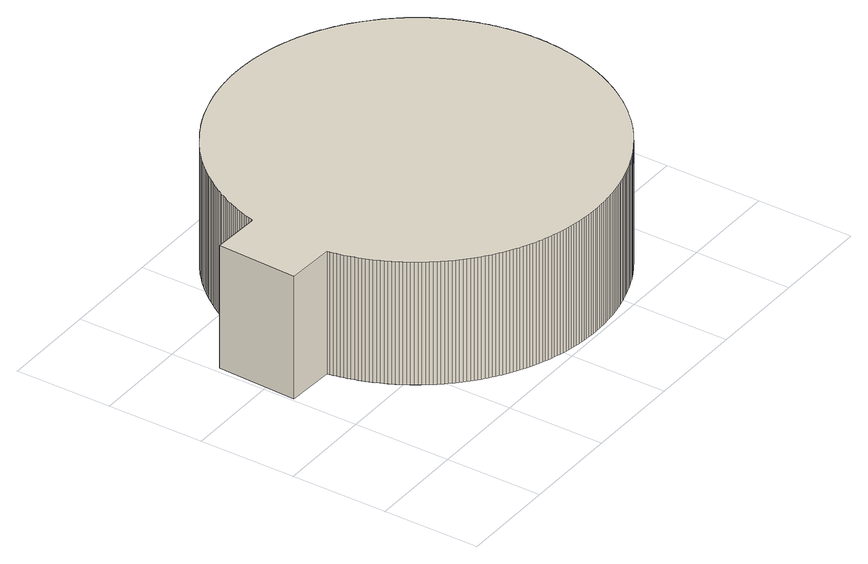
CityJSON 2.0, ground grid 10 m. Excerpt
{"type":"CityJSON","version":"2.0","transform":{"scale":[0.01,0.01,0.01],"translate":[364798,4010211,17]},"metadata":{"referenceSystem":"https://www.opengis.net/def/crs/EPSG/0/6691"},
"CityObjects":{
"building1":{"type":"Building","attributes":{"枝番":1,"利根川水系渡良瀬川洪水浸水想定区域（計画規模）.規模":"L1","利根川水系渡良瀬川洪水浸水想定区域（計画規模）.浸水ランク":"1","利根川水系渡良瀬川洪水浸水想定区域（計画規模）.浸水深":0.26,"利根川水系渡良瀬川洪水浸水想定区域（想定最大規模）.規模":"L2","利根川水系渡良瀬川洪水浸水想定区域（想定最大規模）.浸水ランク":"2","利根川水系渡良瀬川洪水浸水想定区域（想定最大規模）.浸水深":2.41,"利根川水系渡良瀬川洪水浸水想定区域（想定最大規模）.継続時間":32.2,"利根川水系多々良川洪水浸水想定区域（想定最大規模）.規模":"L2","利根川水系多々良川洪水浸水想定区域（想定最大規模）.浸水ランク":"1","利根川水系多々良川洪水浸水想定区域（想定最大規模）.浸水深":0.06,"利根川水系利根川洪水浸水想定区域（計画規模）.規模":"L1","利根川水系利根川洪水浸水想定区域（計画規模）.浸水ランク":"3","利根川水系利根川洪水浸水想定区域（計画規模）.浸水深":4.3,"利根川水系利根川洪水浸水想定区域（想定最大規模）.規模":"L2","利根川水系利根川洪水浸水想定区域（想定最大規模）.浸水ランク":"4","利根川水系利根川洪水浸水想定区域（想定最大規模）.浸水深":5.76,"usage":"452","measuredHeight":43.4,"BuildingDetails.prefecture":"10","BuildingDetails.city":"10207","BuildingDetails.surveyYear":2016},"geometry":[{"type":"Solid","lod":"1","boundaries":[[[[0,1,2,3,4,5,6,7,8,9,10,11,12,13,14,15,16,17,18,19,20,21,22,23,24,25,26,27,28,29,30,31,32,33,34,35,36,37,38,39,40,41,42,43,44,45,46,47,48,49,50,51,52,53,54,55,56,57,58,59,60,61,62,63,64,65,66,67,68,69,70,71,72,73,74,75,76,77,78,79,80,81,82,83,84,85,86,87,88,89,90,91,92,93,94,95,96,97,98,99,100,101,102,103,104,105,106,107,108,109,110,111,112,113,114,115,116,117,118,119,120,121,122,123,124,125,126,127,128,129,130,131,132,133,134,135,136,137,138,139,140,141,142,143,144,145,146,147,148,149,150,151,152,153,154,155,156,157,158,159,160,161,162,163,164,165,166,167,168,169,170,171,172,173,174,175,176,177,178,179,180,181,182,183,184,185,186,187,188,189,190,191,192,193,194,195,196,197,198,199,200,201,202,203,204,205,206,207,208,209,210,211,212,213,214,215,216,217,218,219,220,221,222,223,224,225,226,227,228,229,230,231,232,233,234,235,236,237,238,239,240,241,242,243,244,245,246,247,248,249,250,251,252,253,254,255,256,257,258,259,260,261,262,263,264,265,266,267,268,269,270,271,272,273,274,275,276,277,278,279,280,281,282,283,284,285,286,287,288,289,290,291,292,293,294,295,296,297,298,299,300,301,302,303,304,305,306,307,308,309,310,311,312,313,314,315,316,317,318,319,320,321,322,323,324,325,326,327,328,329,330,331,332,333,334,335,336,337,338]],[[337,339,340,338]],[[336,341,339,337]],[[335,342,341,336]],[[334,343,342,335]],[[333,344,343,334]],[[332,345,344,333]],[[331,346,345,332]],[[330,347,346,331]],[[329,348,347,330]],[[328,349,348,329]],[[327,350,349,328]],[[326,351,350,327]],[[325,352,351,326]],[[324,353,352,325]],[[323,354,353,324]],[[322,355,354,323]],[[321,356,355,322]],[[320,357,356,321]],[[319,358,357,320]],[[318,359,358,319]],[[317,360,359,318]],[[316,361,360,317]],[[315,362,361,316]],[[314,363,362,315]],[[313,364,363,314]],[[312,365,364,313]],[[311,366,365,312]],[[310,367,366,311]],[[309,368,367,310]],[[308,369,368,309]],[[307,370,369,308]],[[306,371,370,307]],[[305,372,371,306]],[[304,373,372,305]],[[303,374,373,304]],[[302,375,374,303]],[[301,376,375,302]],[[300,377,376,301]],[[299,378,377,300]],[[298,379,378,299]],[[297,380,379,298]],[[296,381,380,297]],[[295,382,381,296]],[[294,383,382,295]],[[293,384,383,294]],[[292,385,384,293]],[[291,386,385,292]],[[290,387,386,291]],[[289,388,387,290]],[[288,389,388,289]],[[287,390,389,288]],[[286,391,390,287]],[[285,392,391,286]],[[284,393,392,285]],[[283,394,393,284]],[[282,395,394,283]],[[281,396,395,282]],[[280,397,396,281]],[[279,398,397,280]],[[278,399,398,279]],[[277,400,399,278]],[[276,401,400,277]],[[275,402,401,276]],[[274,403,402,275]],[[273,404,403,274]],[[272,405,404,273]],[[271,406,405,272]],[[270,407,406,271]],[[269,408,407,270]],[[268,409,408,269]],[[267,410,409,268]],[[266,411,410,267]],[[265,412,411,266]],[[264,413,412,265]],[[263,414,413,264]],[[262,415,414,263]],[[261,416,415,262]],[[260,417,416,261]],[[259,418,417,260]],[[258,419,418,259]],[[257,420,419,258]],[[256,421,420,257]],[[255,422,421,256]],[[254,423,422,255]],[[253,424,423,254]],[[252,425,424,253]],[[251,426,425,252]],[[250,427,426,251]],[[249,428,427,250]],[[248,429,428,249]],[[247,430,429,248]],[[246,431,430,247]],[[245,432,431,246]],[[244,433,432,245]],[[243,434,433,244]],[[242,435,434,243]],[[241,436,435,242]],[[240,437,436,241]],[[239,438,437,240]],[[238,439,438,239]],[[237,440,439,238]],[[236,441,440,237]],[[235,442,441,236]],[[234,443,442,235]],[[233,444,443,234]],[[232,445,444,233]],[[231,446,445,232]],[[230,447,446,231]],[[229,448,447,230]],[[228,449,448,229]],[[227,450,449,228]],[[226,451,450,227]],[[225,452,451,226]],[[224,453,452,225]],[[223,454,453,224]],[[222,455,454,223]],[[221,456,455,222]],[[220,457,456,221]],[[219,458,457,220]],[[218,459,458,219]],[[217,460,459,218]],[[216,461,460,217]],[[215,462,461,216]],[[214,463,462,215]],[[213,464,463,214]],[[212,465,464,213]],[[211,466,465,212]],[[210,467,466,211]],[[209,468,467,210]],[[208,469,468,209]],[[207,470,469,208]],[[206,471,470,207]],[[205,472,471,206]],[[204,473,472,205]],[[203,474,473,204]],[[202,475,474,203]],[[201,476,475,202]],[[200,477,476,201]],[[199,478,477,200]],[[198,479,478,199]],[[197,480,479,198]],[[196,481,480,197]],[[195,482,481,196]],[[194,483,482,195]],[[193,484,483,194]],[[192,485,484,193]],[[191,486,485,192]],[[190,487,486,191]],[[189,488,487,190]],[[188,489,488,189]],[[187,490,489,188]],[[186,491,490,187]],[[185,492,491,186]],[[184,493,492,185]],[[183,494,493,184]],[[182,495,494,183]],[[181,496,495,182]],[[180,497,496,181]],[[179,498,497,180]],[[178,499,498,179]],[[177,500,499,178]],[[176,501,500,177]],[[175,502,501,176]],[[174,503,502,175]],[[173,504,503,174]],[[172,505,504,173]],[[171,506,505,172]],[[170,507,506,171]],[[169,508,507,170]],[[168,509,508,169]],[[167,510,509,168]],[[166,511,510,167]],[[165,512,511,166]],[[164,513,512,165]],[[163,514,513,164]],[[162,515,514,163]],[[161,516,515,162]],[[160,517,516,161]],[[159,518,517,160]],[[158,519,518,159]],[[157,520,519,158]],[[156,521,520,157]],[[155,522,521,156]],[[154,523,522,155]],[[153,524,523,154]],[[152,525,524,153]],[[151,526,525,152]],[[150,527,526,151]],[[149,528,527,150]],[[148,529,528,149]],[[147,530,529,148]],[[146,531,530,147]],[[145,532,531,146]],[[144,533,532,145]],[[143,534,533,144]],[[142,535,534,143]],[[141,536,535,142]],[[140,537,536,141]],[[139,538,537,140]],[[138,539,538,139]],[[137,540,539,138]],[[136,541,540,137]],[[135,542,541,136]],[[134,543,542,135]],[[133,544,543,134]],[[132,545,544,133]],[[131,546,545,132]],[[130,547,546,131]],[[129,548,547,130]],[[128,549,548,129]],[[127,550,549,128]],[[126,551,550,127]],[[125,552,551,126]],[[124,553,552,125]],[[123,554,553,124]],[[122,555,554,123]],[[121,556,555,122]],[[120,557,556,121]],[[119,558,557,120]],[[118,559,558,119]],[[117,560,559,118]],[[116,561,560,117]],[[115,562,561,116]],[[114,563,562,115]],[[113,564,563,114]],[[112,565,564,113]],[[111,566,565,112]],[[110,567,566,111]],[[109,568,567,110]],[[108,569,568,109]],[[107,570,569,108]],[[106,571,570,107]],[[105,572,571,106]],[[104,573,572,105]],[[103,574,573,104]],[[102,575,574,103]],[[101,576,575,102]],[[100,577,576,101]],[[99,578,577,100]],[[98,579,578,99]],[[97,580,579,98]],[[96,581,580,97]],[[95,582,581,96]],[[94,583,582,95]],[[93,584,583,94]],[[92,585,584,93]],[[91,586,585,92]],[[90,587,586,91]],[[89,588,587,90]],[[88,589,588,89]],[[87,590,589,88]],[[86,591,590,87]],[[85,592,591,86]],[[84,593,592,85]],[[83,594,593,84]],[[82,595,594,83]],[[81,596,595,82]],[[80,597,596,81]],[[79,598,597,80]],[[78,599,598,79]],[[77,600,599,78]],[[76,601,600,77]],[[75,602,601,76]],[[74,603,602,75]],[[73,604,603,74]],[[72,605,604,73]],[[71,606,605,72]],[[70,607,606,71]],[[69,608,607,70]],[[68,609,608,69]],[[67,610,609,68]],[[66,611,610,67]],[[65,612,611,66]],[[64,613,612,65]],[[63,614,613,64]],[[62,615,614,63]],[[61,616,615,62]],[[60,617,616,61]],[[59,618,617,60]],[[58,619,618,59]],[[57,620,619,58]],[[56,621,620,57]],[[55,622,621,56]],[[54,623,622,55]],[[53,624,623,54]],[[52,625,624,53]],[[51,626,625,52]],[[50,627,626,51]],[[49,628,627,50]],[[48,629,628,49]],[[47,630,629,48]],[[46,631,630,47]],[[45,632,631,46]],[[44,633,632,45]],[[43,634,633,44]],[[42,635,634,43]],[[41,636,635,42]],[[40,637,636,41]],[[39,638,637,40]],[[38,639,638,39]],[[37,640,639,38]],[[36,641,640,37]],[[35,642,641,36]],[[34,643,642,35]],[[33,644,643,34]],[[32,645,644,33]],[[31,646,645,32]],[[30,647,646,31]],[[29,648,647,30]],[[28,649,648,29]],[[27,650,649,28]],[[26,651,650,27]],[[25,652,651,26]],[[24,653,652,25]],[[23,654,653,24]],[[22,655,654,23]],[[21,656,655,22]],[[20,657,656,21]],[[19,658,657,20]],[[18,659,658,19]],[[17,660,659,18]],[[16,661,660,17]],[[15,662,661,16]],[[14,663,662,15]],[[13,664,663,14]],[[12,665,664,13]],[[11,666,665,12]],[[10,667,666,11]],[[9,668,667,10]],[[8,669,668,9]],[[7,670,669,8]],[[6,671,670,7]],[[5,672,671,6]],[[4,673,672,5]],[[3,674,673,4]],[[2,675,674,3]],[[1,676,675,2]],[[0,677,676,1]],[[338,340,677,0]],[[339,341,342,343,344,345,346,347,348,349,350,351,352,353,354,355,356,357,358,359,360,361,362,363,364,365,366,367,368,369,370,371,372,373,374,375,376,377,378,379,380,381,382,383,384,385,386,387,388,389,390,391,392,393,394,395,396,397,398,399,400,401,402,403,404,405,406,407,408,409,410,411,412,413,414,415,416,417,418,419,420,421,422,423,424,425,426,427,428,429,430,431,432,433,434,435,436,437,438,439,440,441,442,443,444,445,446,447,448,449,450,451,452,453,454,455,456,457,458,459,460,461,462,463,464,465,466,467,468,469,470,471,472,473,474,475,476,477,478,479,480,481,482,483,484,485,486,487,488,489,490,491,492,493,494,495,496,497,498,499,500,501,502,503,504,505,506,507,508,509,510,511,512,513,514,515,516,517,518,519,520,521,522,523,524,525,526,527,528,529,530,531,532,533,534,535,536,537,538,539,540,541,542,543,544,545,546,547,548,549,550,551,552,553,554,555,556,557,558,559,560,561,562,563,564,565,566,567,568,569,570,571,572,573,574,575,576,577,578,579,580,581,582,583,584,585,586,587,588,589,590,591,592,593,594,595,596,597,598,599,600,601,602,603,604,605,606,607,608,609,610,611,612,613,614,615,616,617,618,619,620,621,622,623,624,625,626,627,628,629,630,631,632,633,634,635,636,637,638,639,640,641,642,643,644,645,646,647,648,649,650,651,652,653,654,655,656,657,658,659,660,661,662,663,664,665,666,667,668,669,670,671,672,673,674,675,676,677,340]]]]}]}
},
"vertices":[
[2442,47,65],[2407,48,65],[2373,49,65],[2339,51,65],[2305,53,65],[2271,56,65],[2237,60,65],[2203,64,65],[2169,69,65],[2135,74,65],[2102,80,65],[2069,87,65],[2036,93,65],[2002,102,65],[1969,110,65],[1936,118,65],[1903,128,65],[1870,138,65],[1837,149,65],[1805,160,65],[1774,171,65],[1742,184,65],[1710,196,65],[1678,210,65],[1647,224,65],[1616,238,65],[1586,253,65],[1555,268,65],[1525,284,65],[1495,301,65],[1465,318,65],[1437,335,65],[1407,354,65],[1379,372,65],[1350,392,65],[1322,411,65],[1295,431,65],[1267,452,65],[1240,473,65],[1213,494,65],[1188,516,65],[1162,539,65],[1136,561,65],[1112,584,65],[1087,609,65],[1063,633,65],[1039,657,65],[1016,683,65],[993,708,65],[970,733,65],[949,759,65],[927,787,65],[906,813,65],[886,840,65],[865,868,65],[846,896,65],[827,925,65],[808,953,65],[790,982,65],[773,1011,65],[755,1041,65],[738,1071,65],[723,1101,65],[707,1131,65],[693,1162,65],[678,1193,65],[664,1224,65],[651,1256,65],[638,1287,65],[625,1319,65],[614,1351,65],[603,1384,65],[593,1416,65],[582,1449,65],[572,1482,65],[564,1515,65],[556,1548,65],[549,1581,65],[541,1614,65],[534,1648,65],[531,1669,65],[31,1690,65],[65,2526,65],[567,2506,65],[573,2528,65],[582,2561,65],[593,2593,65],[603,2625,65],[614,2658,65],[626,2690,65],[638,2722,65],[651,2754,65],[664,2785,65],[678,2817,65],[693,2847,65],[707,2878,65],[723,2908,65],[739,2939,65],[755,2969,65],[773,2997,65],[790,3027,65],[808,3056,65],[827,3085,65],[846,3114,65],[865,3141,65],[886,3169,65],[906,3196,65],[927,3223,65],[949,3249,65],[971,3276,65],[993,3302,65],[1016,3327,65],[1039,3352,65],[1063,3376,65],[1087,3401,65],[1112,3424,65],[1137,3447,65],[1162,3471,65],[1188,3492,65],[1214,3515,65],[1241,3536,65],[1267,3557,65],[1295,3578,65],[1323,3598,65],[1350,3617,65],[1378,3636,65],[1408,3655,65],[1437,3673,65],[1466,3691,65],[1495,3708,65],[1525,3724,65],[1556,3741,65],[1586,3756,65],[1616,3771,65],[1647,3786,65],[1678,3800,65],[1710,3813,65],[1742,3826,65],[1774,3837,65],[1806,3849,65],[1838,3861,65],[1870,3871,65],[1903,3881,65],[1936,3890,65],[1969,3899,65],[2003,3908,65],[2036,3915,65],[2069,3923,65],[2103,3928,65],[2136,3935,65],[2170,3941,65],[2204,3945,65],[2237,3949,65],[2271,3952,65],[2305,3956,65],[2339,3958,65],[2373,3960,65],[2408,3961,65],[2442,3961,65],[2476,3962,65],[2510,3961,65],[2544,3960,65],[2578,3958,65],[2612,3955,65],[2647,3953,65],[2681,3949,65],[2714,3945,65],[2748,3940,65],[2782,3935,65],[2816,3929,65],[2849,3922,65],[2883,3915,65],[2916,3908,65],[2949,3899,65],[2982,3891,65],[3015,3881,65],[3047,3871,65],[3080,3861,65],[3112,3849,65],[3145,3838,65],[3177,3825,65],[3208,3813,65],[3239,3800,65],[3271,3785,65],[3302,3771,65],[3333,3756,65],[3363,3740,65],[3393,3725,65],[3423,3708,65],[3452,3691,65],[3482,3673,65],[3510,3655,65],[3539,3636,65],[3568,3618,65],[3596,3597,65],[3624,3578,65],[3650,3557,65],[3677,3536,65],[3704,3514,65],[3731,3493,65],[3756,3471,65],[3781,3447,65],[3807,3424,65],[3830,3401,65],[3855,3376,65],[3879,3352,65],[3902,3327,65],[3925,3301,65],[3947,3275,65],[3970,3249,65],[3990,3223,65],[4012,3195,65],[4033,3168,65],[4052,3141,65],[4072,3113,65],[4091,3085,65],[4109,3056,65],[4128,3027,65],[4146,2998,65],[4162,2969,65],[4179,2938,65],[4194,2908,65],[4210,2878,65],[4226,2847,65],[4240,2816,65],[4254,2785,65],[4268,2753,65],[4280,2721,65],[4292,2690,65],[4303,2658,65],[4315,2626,65],[4326,2593,65],[4335,2561,65],[4345,2527,65],[4354,2494,65],[4362,2461,65],[4370,2428,65],[4376,2395,65],[4383,2361,65],[4389,2327,65],[4395,2294,65],[4400,2260,65],[4403,2226,65],[4407,2192,65],[4410,2158,65],[4412,2124,65],[4415,2090,65],[4415,2056,65],[4416,2022,65],[4416,1988,65],[4415,1954,65],[4415,1919,65],[4412,1885,65],[4410,1851,65],[4407,1817,65],[4404,1783,65],[4400,1749,65],[4394,1715,65],[4389,1681,65],[4383,1648,65],[4377,1614,65],[4370,1581,65],[4362,1547,65],[4354,1514,65],[4345,1481,65],[4336,1449,65],[4326,1416,65],[4315,1384,65],[4304,1351,65],[4292,1319,65],[4280,1287,65],[4267,1255,65],[4253,1224,65],[4240,1193,65],[4225,1162,65],[4210,1131,65],[4195,1100,65],[4178,1070,65],[4162,1041,65],[4146,1011,65],[4127,982,65],[4110,953,65],[4091,925,65],[4072,896,65],[4052,868,65],[4033,840,65],[4011,812,65],[3991,786,65],[3969,759,65],[3947,733,65],[3925,708,65],[3902,682,65],[3878,657,65],[3855,632,65],[3831,609,65],[3807,585,65],[3781,561,65],[3756,539,65],[3730,516,65],[3703,494,65],[3677,473,65],[3650,452,65],[3623,431,65],[3595,411,65],[3567,392,65],[3539,372,65],[3511,354,65],[3482,336,65],[3452,318,65],[3422,301,65],[3393,284,65],[3363,268,65],[3333,253,65],[3301,238,65],[3270,223,65],[3239,210,65],[3208,196,65],[3176,184,65],[3145,171,65],[3112,159,65],[3080,149,65],[3047,138,65],[3015,127,65],[2982,119,65],[2949,109,65],[2916,102,65],[2883,94,65],[2849,86,65],[2815,80,65],[2781,74,65],[2748,69,65],[2714,64,65],[2680,60,65],[2646,56,65],[2612,53,65],[2578,51,65],[2544,49,65],[2510,48,65],[2476,47,65],[2510,48,1400],[2476,47,1400],[2544,49,1400],[2578,51,1400],[2612,53,1400],[2646,56,1400],[2680,60,1400],[2714,64,1400],[2748,69,1400],[2781,74,1400],[2815,80,1400],[2849,86,1400],[2883,94,1400],[2916,102,1400],[2949,109,1400],[2982,119,1400],[3015,127,1400],[3047,138,1400],[3080,149,1400],[3112,159,1400],[3145,171,1400],[3176,184,1400],[3208,196,1400],[3239,210,1400],[3270,223,1400],[3301,238,1400],[3333,253,1400],[3363,268,1400],[3393,284,1400],[3422,301,1400],[3452,318,1400],[3482,336,1400],[3511,354,1400],[3539,372,1400],[3567,392,1400],[3595,411,1400],[3623,431,1400],[3650,452,1400],[3677,473,1400],[3703,494,1400],[3730,516,1400],[3756,539,1400],[3781,561,1400],[3807,585,1400],[3831,609,1400],[3855,632,1400],[3878,657,1400],[3902,682,1400],[3925,708,1400],[3947,733,1400],[3969,759,1400],[3991,786,1400],[4011,812,1400],[4033,840,1400],[4052,868,1400],[4072,896,1400],[4091,925,1400],[4110,953,1400],[4127,982,1400],[4146,1011,1400],[4162,1041,1400],[4178,1070,1400],[4195,1100,1400],[4210,1131,1400],[4225,1162,1400],[4240,1193,1400],[4253,1224,1400],[4267,1255,1400],[4280,1287,1400],[4292,1319,1400],[4304,1351,1400],[4315,1384,1400],[4326,1416,1400],[4336,1449,1400],[4345,1481,1400],[4354,1514,1400],[4362,1547,1400],[4370,1581,1400],[4377,1614,1400],[4383,1648,1400],[4389,1681,1400],[4394,1715,1400],[4400,1749,1400],[4404,1783,1400],[4407,1817,1400],[4410,1851,1400],[4412,1885,1400],[4415,1919,1400],[4415,1954,1400],[4416,1988,1400],[4416,2022,1400],[4415,2056,1400],[4415,2090,1400],[4412,2124,1400],[4410,2158,1400],[4407,2192,1400],[4403,2226,1400],[4400,2260,1400],[4395,2294,1400],[4389,2327,1400],[4383,2361,1400],[4376,2395,1400],[4370,2428,1400],[4362,2461,1400],[4354,2494,1400],[4345,2527,1400],[4335,2561,1400],[4326,2593,1400],[4315,2626,1400],[4303,2658,1400],[4292,2690,1400],[4280,2721,1400],[4268,2753,1400],[4254,2785,1400],[4240,2816,1400],[4226,2847,1400],[4210,2878,1400],[4194,2908,1400],[4179,2938,1400],[4162,2969,1400],[4146,2998,1400],[4128,3027,1400],[4109,3056,1400],[4091,3085,1400],[4072,3113,1400],[4052,3141,1400],[4033,3168,1400],[4012,3195,1400],[3990,3223,1400],[3970,3249,1400],[3947,3275,1400],[3925,3301,1400],[3902,3327,1400],[3879,3352,1400],[3855,3376,1400],[3830,3401,1400],[3807,3424,1400],[3781,3447,1400],[3756,3471,1400],[3731,3493,1400],[3704,3514,1400],[3677,3536,1400],[3650,3557,1400],[3624,3578,1400],[3596,3597,1400],[3568,3618,1400],[3539,3636,1400],[3510,3655,1400],[3482,3673,1400],[3452,3691,1400],[3423,3708,1400],[3393,3725,1400],[3363,3740,1400],[3333,3756,1400],[3302,3771,1400],[3271,3785,1400],[3239,3800,1400],[3208,3813,1400],[3177,3825,1400],[3145,3838,1400],[3112,3849,1400],[3080,3861,1400],[3047,3871,1400],[3015,3881,1400],[2982,3891,1400],[2949,3899,1400],[2916,3908,1400],[2883,3915,1400],[2849,3922,1400],[2816,3929,1400],[2782,3935,1400],[2748,3940,1400],[2714,3945,1400],[2681,3949,1400],[2647,3953,1400],[2612,3955,1400],[2578,3958,1400],[2544,3960,1400],[2510,3961,1400],[2476,3962,1400],[2442,3961,1400],[2408,3961,1400],[2373,3960,1400],[2339,3958,1400],[2305,3956,1400],[2271,3952,1400],[2237,3949,1400],[2204,3945,1400],[2170,3941,1400],[2136,3935,1400],[2103,3928,1400],[2069,3923,1400],[2036,3915,1400],[2003,3908,1400],[1969,3899,1400],[1936,3890,1400],[1903,3881,1400],[1870,3871,1400],[1838,3861,1400],[1806,3849,1400],[1774,3837,1400],[1742,3826,1400],[1710,3813,1400],[1678,3800,1400],[1647,3786,1400],[1616,3771,1400],[1586,3756,1400],[1556,3741,1400],[1525,3724,1400],[1495,3708,1400],[1466,3691,1400],[1437,3673,1400],[1408,3655,1400],[1378,3636,1400],[1350,3617,1400],[1323,3598,1400],[1295,3578,1400],[1267,3557,1400],[1241,3536,1400],[1214,3515,1400],[1188,3492,1400],[1162,3471,1400],[1137,3447,1400],[1112,3424,1400],[1087,3401,1400],[1063,3376,1400],[1039,3352,1400],[1016,3327,1400],[993,3302,1400],[971,3276,1400],[949,3249,1400],[927,3223,1400],[906,3196,1400],[886,3169,1400],[865,3141,1400],[846,3114,1400],[827,3085,1400],[808,3056,1400],[790,3027,1400],[773,2997,1400],[755,2969,1400],[739,2939,1400],[723,2908,1400],[707,2878,1400],[693,2847,1400],[678,2817,1400],[664,2785,1400],[651,2754,1400],[638,2722,1400],[626,2690,1400],[614,2658,1400],[603,2625,1400],[593,2593,1400],[582,2561,1400],[573,2528,1400],[567,2506,1400],[65,2526,1400],[31,1690,1400],[531,1669,1400],[534,1648,1400],[541,1614,1400],[549,1581,1400],[556,1548,1400],[564,1515,1400],[572,1482,1400],[582,1449,1400],[593,1416,1400],[603,1384,1400],[614,1351,1400],[625,1319,1400],[638,1287,1400],[651,1256,1400],[664,1224,1400],[678,1193,1400],[693,1162,1400],[707,1131,1400],[723,1101,1400],[738,1071,1400],[755,1041,1400],[773,1011,1400],[790,982,1400],[808,953,1400],[827,925,1400],[846,896,1400],[865,868,1400],[886,840,1400],[906,813,1400],[927,787,1400],[949,759,1400],[970,733,1400],[993,708,1400],[1016,683,1400],[1039,657,1400],[1063,633,1400],[1087,609,1400],[1112,584,1400],[1136,561,1400],[1162,539,1400],[1188,516,1400],[1213,494,1400],[1240,473,1400],[1267,452,1400],[1295,431,1400],[1322,411,1400],[1350,392,1400],[1379,372,1400],[1407,354,1400],[1437,335,1400],[1465,318,1400],[1495,301,1400],[1525,284,1400],[1555,268,1400],[1586,253,1400],[1616,238,1400],[1647,224,1400],[1678,210,1400],[1710,196,1400],[1742,184,1400],[1774,171,1400],[1805,160,1400],[1837,149,1400],[1870,138,1400],[1903,128,1400],[1936,118,1400],[1969,110,1400],[2002,102,1400],[2036,93,1400],[2069,87,1400],[2102,80,1400],[2135,74,1400],[2169,69,1400],[2203,64,1400],[2237,60,1400],[2271,56,1400],[2305,53,1400],[2339,51,1400],[2373,49,1400],[2407,48,1400],[2442,47,1400]
]}
